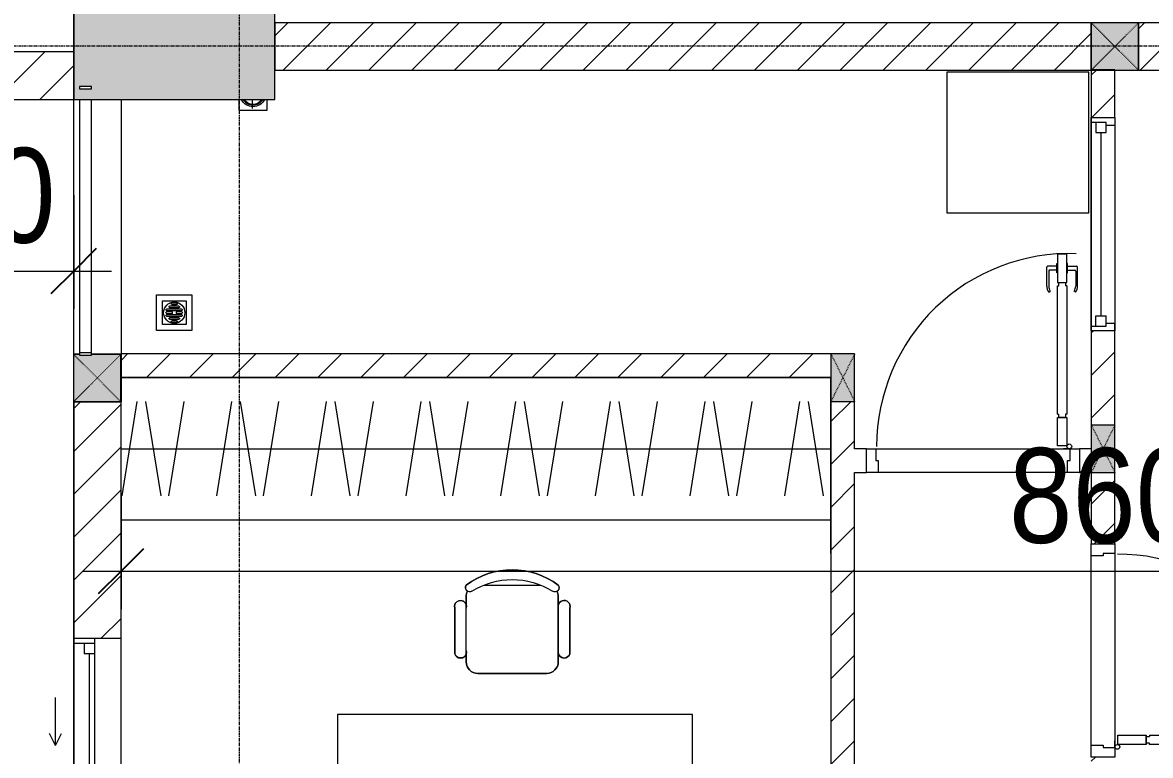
# Model space of a CAD drawing. Header units: millimetres. Extents: x 962 to 241049, y -15958 to 84407.
# Drawn here: x 170416 to 175181, y 58742 to 61836 of the extents above; entities that cross this region are included whole.
import ezdxf

# ---------------------------------------------------------------- set-up
doc = ezdxf.new("R2010")
doc.units = ezdxf.units.MM
for name, pattern in [('Dash', [6, 3, -3]), ('Grid Line', [22.225, 12.7, -3.175, 3.175, -3.175]), ('IMPORT-CENTER _3_', [10.16, 6.35, -1.27, 1.27, -1.27])]:
    doc.linetypes.add(name, pattern=pattern)
for name, color, linetype, lineweight in [('0-1', 7, 'Continuous', 5), ('A-ANNO-DIMS', 211, 'Continuous', 9), ('A-ANNO-DIMS-160', 211, 'Continuous', 9), ('A-DETL-GENF-1', 9, 'Continuous', 9), ('A-DOOR-1', 254, 'Continuous', 9), ('A-DOOR-2', 9, 'Continuous', 9), ('A-FLOR-1', 250, 'Continuous', 9), ('A-FLOR-2', 9, 'Continuous', 9), ('A-FLOR-HRAL-1', 254, 'Continuous', 9), ('A-FLOR-HRAL-2', 9, 'Continuous', 9), ('A-GLAZ', 151, 'Continuous', 9), ('A-GLAZ-1', 254, 'Continuous', 9), ('A-GLAZ-2', 9, 'Continuous', 9), ('A-WALL', 113, 'Continuous', 9), ('A-WALL-1', 253, 'Continuous', 18), ('A-WALL-2', 9, 'Continuous', 9), ('A-WALL-3', 113, 'Continuous', 18), ('A-WALL-PATT-1', 10, 'Continuous', 9), ('A-WALL-PATT-2', 111, 'Continuous', 9), ('G-IMPT', 8, 'Continuous', 9), ('G-IMPT-1', 254, 'Continuous', 9), ('G-IMPT-2', 8, 'IMPORT-CENTER _3_', 9), ('I-FURN', 30, 'Continuous', 9), ('I-FURN-1', 254, 'Continuous', 9), ('M-EQPM', 50, 'Continuous', 9), ('S-COLS', 52, 'Continuous', 9), ('S-COLS-1', 52, 'Continuous', 5), ('S-COLS-2', 7, 'Continuous', 18), ('S-COLS-4', 254, 'Continuous', 9), ('S-COLS-5', 253, 'Continuous', 18), ('S-COLS-6', 52, 'Continuous', 18), ('S-COLS-7', 52, 'Dash', 9), ('S-COLS-HDLN', 52, 'Dash', 9), ('S-COLS-HDLN-1', 9, 'Dash', 9), ('S-GRID-1', 1, 'Grid Line', 9)]:
    doc.layers.add(name, color=color, linetype=linetype, lineweight=lineweight)
doc.styles.add('UTM Avo', font='UTM Avo.ttf', dxfattribs={"width": 0.9, "height": 400})
doc.dimstyles.new('1_Dim_chi_tiet_2_5', dxfattribs={"dimscale": 304.8, "dimtxt": 399.720379, "dimasz": 0.629921, "dimexe": 0.524934, "dimexo": 0.0625, "dimgap": 0.052493, "dimtad": 1, "dimdec": 0, "dimrnd": 5, "dimzin": 0, "dimdsep": 46, "dimtxsty": 'UTM Avo', "dimblk1": 'OBLIQUE', "dimblk2": 'OBLIQUE', "dimsah": 1, "dimcen": 0.09, "dimdle": 0.524934, "dimazin": 0, "dimtfac": 1, "dimtdec": 4, "dimtix": 1, "dimtmove": 0, "dimatfit": 3, "dimfxl": 1.049869, "dimfxlon": 1, "dimtvp": 1, "dimtolj": 1, "dimtzin": 0, "dimarcsym": 2})
doc.dimstyles.new('1_Dim_chi_tiet_2_5_1', dxfattribs={"dimscale": 304.8, "dimtxt": 399.720379, "dimasz": 0.629921, "dimexe": 0.524934, "dimexo": 0.0625, "dimgap": 0.052493, "dimtad": 1, "dimdec": 0, "dimrnd": 5, "dimzin": 0, "dimdsep": 46, "dimtxsty": 'UTM Avo', "dimblk1": 'OBLIQUE', "dimblk2": 'OBLIQUE', "dimsah": 1, "dimcen": 0.09, "dimdle": 0.524934, "dimazin": 0, "dimtfac": 1, "dimtdec": 4, "dimtix": 1, "dimtmove": 0, "dimatfit": 3, "dimfxl": 1.049869, "dimfxlon": 1, "dimtvp": 1, "dimtolj": 1, "dimtzin": 0, "dimarcsym": 2})
pattern_1 = [(45, (0, 0), (-90.50967, 90.50967), [])]
pattern_2 = [(45, (63179.03, 0), (-90.50967, 90.50967), [])]

# ---------------------------------------------------------------- blocks, each defined once
blk = doc.blocks.new('NCV_TKTC_KET CAU_rvt-1-TKCS_MB TẦNG 1')
at = {"layer": 'S-COLS-1'}
h = blk.add_hatch(color=256, dxfattribs=at)
h.paths.add_polyline_path([(108302.6, 61511.9), (108302.6, 61961.9), (107452.6, 61961.9), (107452.6, 61511.9), (107700.3, 61511.9)])
h.paths.add_polyline_path([(107477.5, 61556.9), (107477.5, 61566.9), (107527.5, 61566.9), (107527.5, 61556.9)])
at = {"layer": 'A-FLOR-1'}
for p, q in [((107452.5, 64058.6), (107452.5, 61711.9)), ((111752.1, 61635.3), (111752.1, 60036.9)), ((107452.5, 61511.9), (107452.5, 60435.3)), ((107452.5, 60235.3), (107452.5, 56833.3))]:
    blk.add_line(p, q, dxfattribs=at)
at = {"layer": 'S-COLS-2'}
for p, q in [((107452.6, 61961.9), (107452.6, 61511.9)), ((108302.6, 61511.9), (108302.6, 61961.9)), ((107452.6, 61511.9), (108302.6, 61511.9))]:
    blk.add_line(p, q, dxfattribs=at)
blk = doc.blocks.new('DOOR_CW_01 CANH MO-PANEL KINH - DIW_01-900x2200-CỬA GỖ VÂN LAMINATE-553375-TKCS_MB TẦNG 1')
at = {"layer": 'A-DETL-GENF-1'}
for p, q in [((-397, -182), (-397, -62)), ((-397, -62), (-357, -62)), ((-357, -62), (-357, -182)), ((-357, -182), (-397, -182)), ((-391, -196), (-391, -182)), ((-391, -182), (-363, -182)), ((-363, -182), (-363, -196)), ((-397, -196), (-391, -196)), ((-397, -738), (-397, -196)), ((-357, -196), (-363, -196)), ((-357, -196), (-357, -738)), ((-433.9, -711.2), (-427.3, -715.8)), ((-320.1, -711.2), (-326.7, -715.8)), ((-442, -737), (-442, -816.5)), ((-434, -799.5), (-434, -737)), ((-397, -738), (-391, -738)), ((-357, -752), (-397, -752)), ((-397, -752), (-397, -872)), ((-391, -752), (-391, -738)), ((-363, -752), (-391, -752)), ((-357, -738), (-363, -738)), ((-363, -738), (-363, -752)), ((-357, -872), (-357, -752)), ((-320, -799.5), (-320, -737)), ((-312, -737), (-312, -816.5)), ((-399, -803.5), (-430, -803.5)), ((-399, -792.2), (-399, -831.8)), ((-397, -792.2), (-399, -792.2)), ((-397, -792.2), (-397, -831.8)), ((-357, -792.2), (-357, -831.8)), ((-357, -792.2), (-355, -792.2)), ((-355, -792.2), (-355, -831.8)), ((-355, -803.5), (-324, -803.5)), ((-399, -820.5), (-438, -820.5)), ((-399, -831.8), (-397, -831.8)), ((-355, -831.8), (-357, -831.8)), ((-355, -820.5), (-316, -820.5)), ((-397, -872), (-357, -872))]:
    blk.add_line(p, q, dxfattribs=at)
blk.add_circle((-407, -60), 10, dxfattribs=at)
for centre, radius, start, end in [((-407, -60), 814, 268, 0), ((-397, -737), 45, 145, 180), ((-357, -737), 45, 360, 35), ((-397, -737), 37, 145, 180), ((-357, -737), 37, 0, 35), ((-430, -799.5), 4, 180, 270), ((-324, -799.5), 4, 270, 0), ((-438, -816.5), 4, 180, 270), ((-316, -816.5), 4, 270, 0)]:
    blk.add_arc(centre, radius, start, end, dxfattribs=at)
at = {"layer": 'A-DOOR-2'}
for p, q in [((-450, -50), (-450, 50)), ((-450, 50), (-400, 50)), ((-400, 50), (-400, 0)), ((400, 0), (400, 50)), ((400, 50), (450, 50)), ((450, 50), (450, -50)), ((-410, 0), (-410, -50)), ((-400, 0), (-410, 0)), ((410, 0), (400, 0)), ((410, -50), (410, 0)), ((-410, -50), (-450, -50)), ((-407, -50), (-382, -50)), ((450, -50), (410, -50))]:
    blk.add_line(p, q, dxfattribs=at)
blk = doc.blocks.new('M_Fixed - 900 x 1400-553070-TKCS_MB TẦNG 1')
at = {"layer": 'A-GLAZ-2'}
for p, q in [((-450, 63), (-431, 63)), ((-431, 63), (-431, 0)), ((431, 63), (431, 0)), ((448.9, 63), (431, 63)), ((-431, 44), (-387, 44)), ((-387, 44), (-387, 0)), ((-387, 22), (387, 22)), ((387, 44), (387, 0)), ((431, 44), (387, 44)), ((-450, -37), (-418, -37)), ((-431, 0), (-387, 0)), ((-418, 0), (-418, -37)), ((387, 0), (431, 0)), ((418, 0), (418, -37)), ((450, -37), (418, -37))]:
    blk.add_line(p, q, dxfattribs=at)
blk = doc.blocks.new('TU DO LV A - TU DO LV A-348230-TKCS_MB TẦNG 1')
at = {"layer": 'I-FURN'}
for p, q in [((0, 600), (0, 498.4)), ((4.3, 101), (68.9, 499)), ((169, 101), (104.4, 499)), ((202.5, 101), (267.1, 499)), ((404.3, 101), (468.9, 499)), ((569, 101), (504.4, 499)), ((602.5, 101), (667.1, 499)), ((804.3, 101), (868.9, 499)), ((969, 101), (904.4, 499)), ((1002.5, 101), (1067.1, 499)), ((1204.3, 101), (1268.9, 499)), ((1369, 101), (1304.4, 499)), ((1402.5, 101), (1467.1, 499)), ((1604.3, 101), (1668.9, 499)), ((1769, 101), (1704.4, 499)), ((1802.5, 101), (1867.1, 499)), ((2004.3, 101), (2068.9, 499)), ((2169, 101), (2104.4, 499)), ((2202.5, 101), (2267.1, 499)), ((2404.3, 101), (2468.9, 499)), ((2569, 101), (2504.4, 499)), ((2602.5, 101), (2667.1, 499)), ((2804.3, 101), (2868.9, 499)), ((2969, 101), (2904.4, 499)), ((0, 300), (3000, 300)), ((0, 0), (3000, 0))]:
    blk.add_line(p, q, dxfattribs=at)
at = {"layer": 'I-FURN-1'}
for p, q in [((0, 600), (0, 498.4)), ((0, 0), (3000, 0))]:
    blk.add_line(p, q, dxfattribs=at)
blk = doc.blocks.new('BAN LV A - BAN LV A_dwg_ban hoc2-348006-TKCS_MB TẦNG 1')
at = {"layer": 'I-FURN'}
for p, q in [((145.8, 437.4), (-145.8, 437.4)), ((-194.4, 388.8), (-194.4, 113.4)), ((194.4, 113.4), (194.4, 388.8)), ((-243, 354.4), (-243, 162)), ((194.4, 351.4), (194.4, 150.8)), ((243.7, 162), (243.7, 354.4)), ((-120.5, 64.8), (120.5, 64.8))]:
    blk.add_line(p, q, dxfattribs=at)
at = {"layer": 'I-FURN', "flags": 128}
blk.add_lwpolyline([(-737.8, 610.5), (-737.8, 1330.5), (-154.9, 1330.5), (762.2, 1330.5), (762.2, 610.5)], close=True, dxfattribs=at)
at = {"layer": 'I-FURN'}
for centre, radius, start, end in [((-145.8, 388.8), 48.6, 90, 180), ((145.8, 388.8), 48.6, 360, 90), ((-218.7, 347.3), 25.3, 343.7398, 163.7398), ((219.4, 347.3), 25.3, 16.2602, 170.7054), ((-218.7, 154.9), 25.3, 163.7398, 16.2602), ((219.4, 154.9), 25.3, 189.2946, 16.2602), ((-145.8, 113.4), 48.6, 180, 207.5844), ((145.8, 113.4), 48.6, 332.4156, 0), ((-180.2, 75.4), 17.8, 57.9726, 216.6901), ((0, 324), 324, 233.1301, 306.8699), ((0, 359.3), 318.2, 237.5758, 302.4242), ((180.2, 75.4), 17.8, 323.3099, 122.0274)]:
    blk.add_arc(centre, radius, start, end, dxfattribs=at)
blk = doc.blocks.new('BAN LV A - BAN LV A_dwg-348005-TKCS_MB TẦNG 1')
at = {"extrusion": (0, 0, -1), "zscale": -1, "rotation": 180}
blk.add_blockref('BAN LV A - BAN LV A_dwg_ban hoc2-348006-TKCS_MB TẦNG 1', (-729, 1383.7), dxfattribs=at)
blk = doc.blocks.new('BAN LV A - BAN LV A-348231-TKCS_MB TẦNG 1')
at = {"layer": 'I-FURN-1'}
for p, q in [((534.6, 1270.3), (534.6, 1235.9)), ((923.4, 1232.9), (923.4, 1270.3)), ((486, 1221.7), (486, 1029.3)), ((972.7, 1029.3), (972.7, 1221.7)), ((534.6, 1029.3), (534.6, 994.9)), ((923.4, 994.9), (923.4, 1032.3)), ((583.2, 946.3), (874.8, 946.3)), ((1491.2, 773.2), (-8.8, 773.2)), ((-8.8, 773.2), (-8.8, 53.2)), ((1491.2, 53.2), (1491.2, 773.2)), ((-8.8, 53.2), (1491.2, 53.2))]:
    blk.add_line(p, q, dxfattribs=at)
for centre, radius, start, end in [((729, 1059.7), 324, 53.1301, 126.8699), ((548.9, 1308.3), 17.8, 143.3099, 240.596), ((583.2, 1270.3), 48.6, 152.4156, 180), ((909.2, 1308.3), 17.8, 299.404, 36.6901), ((874.8, 1270.3), 48.6, 360, 27.5844), ((510.3, 1228.8), 25.3, 16.2602, 196.2602), ((948.4, 1228.8), 25.3, 343.7398, 170.7054), ((510.3, 1036.4), 25.3, 196.2602, 343.7398), ((948.4, 1036.4), 25.3, 189.2946, 343.7398), ((583.2, 994.9), 48.6, 180, 270), ((874.8, 994.9), 48.6, 270, 360)]:
    blk.add_arc(centre, radius, start, end, dxfattribs=at)
blk.add_blockref('BAN LV A - BAN LV A_dwg-348005-TKCS_MB TẦNG 1', (0, 0))
blk = doc.blocks.new('MAY GIAT - MAY GIAT_dwg-348053-TKCS_MB TẦNG 1')
at = {"layer": 'G-IMPT-1', "flags": 128}
blk.add_lwpolyline([(5, 596.6), (5, 2.3), (605, 2.3), (605, 596.6)], close=True, dxfattribs=at)
blk = doc.blocks.new('MAY GIAT - MAY GIAT-348233-TKCS_MB TẦNG 1')
at = {"layer": 'I-FURN-1'}
for p, q in [((5, 596.6), (5, 2.3)), ((605, 596.6), (5, 596.6)), ((605, 2.3), (605, 596.6)), ((5, 2.3), (605, 2.3))]:
    blk.add_line(p, q, dxfattribs=at)
blk.add_blockref('MAY GIAT - MAY GIAT_dwg-348053-TKCS_MB TẦNG 1', (0, 0))
blk = doc.blocks.new('Railing - 50 x 10mm-457210-TKCS_MB TẦNG 1')
at = {"layer": 'A-FLOR-HRAL-2'}
for p, q in [((25, 5), (-25, 5)), ((-25, 5), (-25, -5)), ((25, -5), (25, 5)), ((-25, -5), (25, -5))]:
    blk.add_line(p, q, dxfattribs=at)
blk = doc.blocks.new('Railing - Railing-641362-TKCS_MB TẦNG 1')
at = {"layer": 'A-FLOR-HRAL-2'}
for p, q in [((84569, 52251.2), (84569, 51181.2)), ((84619, 51181.2), (84619, 52251.2))]:
    blk.add_line(p, q, dxfattribs=at)
for p in [(84594, 52301.2), (84594, 51176.2)]:
    blk.add_blockref('Railing - 50 x 10mm-457210-TKCS_MB TẦNG 1', p)
blk = doc.blocks.new('G1_SOF - BO TRU - 100x200-745959-TKCS_MB TẦNG 1')
at = {"layer": 'S-COLS'}
blk.add_hatch(color=256, dxfattribs=at).paths.add_polyline_path([(50, -100), (50, 100), (-50, 100), (-50, -100)])
at = {"layer": 'S-COLS-5'}
for p, q in [((50, 100), (-50, 100)), ((-50, 100), (-50, -100)), ((50, -100), (50, 100)), ((-50, -100), (50, -100))]:
    blk.add_line(p, q, dxfattribs=at)
at = {"layer": 'S-COLS-HDLN-1'}
for p, q in [((50, 100), (-50, -100)), ((-50, 100), (50, -100))]:
    blk.add_line(p, q, dxfattribs=at)
blk = doc.blocks.new('DOOR_CW_01 CANH MO-PANEL KINH - DIG_01-900x2200-CỬA NHÔM KÍNH-400860-TKCS_MB TẦNG 1')
at = {"layer": 'A-DETL-GENF-1'}
for p, q in [((-397, -182), (-397, -62)), ((-397, -62), (-357, -62)), ((-357, -62), (-357, -182)), ((-357, -182), (-397, -182)), ((-391, -196), (-391, -182)), ((-391, -182), (-363, -182)), ((-363, -182), (-363, -196)), ((-397, -196), (-391, -196)), ((-397, -738), (-397, -196)), ((-357, -196), (-363, -196)), ((-357, -196), (-357, -738)), ((-433.9, -711.2), (-427.3, -715.8)), ((-320.1, -711.2), (-326.7, -715.8)), ((-442, -737), (-442, -816.5)), ((-434, -799.5), (-434, -737)), ((-397, -738), (-391, -738)), ((-357, -752), (-397, -752)), ((-397, -752), (-397, -872)), ((-391, -752), (-391, -738)), ((-363, -752), (-391, -752)), ((-357, -738), (-363, -738)), ((-363, -738), (-363, -752)), ((-357, -872), (-357, -752)), ((-320, -799.5), (-320, -737)), ((-312, -737), (-312, -816.5)), ((-399, -803.5), (-430, -803.5)), ((-399, -792.2), (-399, -831.8)), ((-397, -792.2), (-399, -792.2)), ((-397, -792.2), (-397, -831.8)), ((-357, -792.2), (-357, -831.8)), ((-357, -792.2), (-355, -792.2)), ((-355, -792.2), (-355, -831.8)), ((-355, -803.5), (-324, -803.5)), ((-399, -820.5), (-438, -820.5)), ((-399, -831.8), (-397, -831.8)), ((-355, -831.8), (-357, -831.8)), ((-355, -820.5), (-316, -820.5)), ((-397, -872), (-357, -872))]:
    blk.add_line(p, q, dxfattribs=at)
blk.add_circle((-407, -60), 10, dxfattribs=at)
for centre, radius, start, end in [((-407, -60), 814, 268, 0), ((-397, -737), 45, 145, 180), ((-357, -737), 45, 360, 35), ((-397, -737), 37, 145, 180), ((-357, -737), 37, 0, 35), ((-430, -799.5), 4, 180, 270), ((-324, -799.5), 4, 270, 0), ((-438, -816.5), 4, 180, 270), ((-316, -816.5), 4, 270, 0)]:
    blk.add_arc(centre, radius, start, end, dxfattribs=at)
at = {"layer": 'A-DOOR-2'}
for p, q in [((-450, -50), (-450, 50)), ((-450, 50), (-400, 50)), ((-400, 50), (-400, 0)), ((400, 0), (400, 50)), ((400, 50), (450, 50)), ((450, 50), (450, -50)), ((-410, 0), (-410, -50)), ((-400, 0), (-410, 0)), ((410, 0), (400, 0)), ((410, -50), (410, 0)), ((-410, -50), (-450, -50)), ((-407, -50), (-382, -50)), ((450, -50), (410, -50))]:
    blk.add_line(p, q, dxfattribs=at)
blk = doc.blocks.new('NCV_TKTC_TANG 1_rvt-1-TKCS_MB TẦNG 1')
at = {"layer": 'A-WALL-PATT-1'}
h = blk.add_hatch(dxfattribs=at)
h.set_pattern_fill('FP_1', color=256, style=0, pattern_type=2)
h.set_pattern_definition(pattern_1)
h.paths.add_polyline_path([(111841.4, 56836.9), (111852.6, 56836.9), (111852.6, 57635.3), (111752.6, 57635.3), (111752.6, 56836.9)])
h.paths.add_polyline_path([(111752.6, 58435.3), (111852.6, 58435.3), (111852.6, 58734.9), (111752.6, 58734.9)])
h.paths.add_polyline_path([(111852.6, 59634.9), (111852.6, 59936.9), (111752.6, 59936.9), (111752.6, 59634.9)])
h.paths.add_polyline_path([(111772.6, 60136.9), (111852.6, 60136.9), (111852.6, 60534.9), (111752.6, 60534.9), (111752.6, 60136.9)])
h.paths.add_polyline_path([(111852.6, 61434.9), (111852.6, 61636.9), (111752.6, 61636.9), (111752.6, 61434.9)])
h = blk.add_hatch(dxfattribs=at)
h.set_pattern_fill('FP_1', color=256, style=0, pattern_type=2)
h.set_pattern_definition(pattern_1)
h.paths.add_polyline_path([(110652.6, 60336.9), (110652.6, 60436.9), (107652.6, 60436.9), (107652.6, 60336.9), (109312.3, 60336.9)])
h = blk.add_hatch(dxfattribs=at)
h.set_pattern_fill('FP_1', color=256, style=0, pattern_type=2)
h.set_pattern_definition(pattern_1)
h.paths.add_polyline_path([(110652.6, 57735.3), (110752.6, 57735.3), (110752.6, 60236.9), (110652.6, 60236.9), (110652.6, 58536.6)])
h = blk.add_hatch(dxfattribs=at)
h.set_pattern_fill('FP_1', color=256, style=0, pattern_type=2)
h.set_pattern_definition(pattern_1)
h.paths.add_polyline_path([(111752.6, 59936.9), (111752.6, 60036.9), (111702.6, 60036.9), (111702.6, 59936.9)])
h.paths.add_polyline_path([(110802.6, 59936.9), (110802.6, 60036.9), (110752.6, 60036.9), (110752.6, 59936.9)])
at = {"layer": 'A-FLOR-2'}
for p, q in [((110652.6, 60336.9), (107652.6, 60336.9)), ((107652.6, 60336.9), (107652.6, 60235.3)), ((110652.6, 60236.9), (110652.6, 60336.9)), ((110652.6, 59736.9), (110652.6, 60236.9)), ((111652.6, 59936.9), (110852.6, 59936.9)), ((107652.6, 59736.9), (107652.6, 59594.7)), ((110652.6, 59594.7), (110652.6, 59736.9)), ((111752.6, 58784.9), (111752.6, 59584.9)), ((111852.6, 59594.7), (111852.6, 58774.9))]:
    blk.add_line(p, q, dxfattribs=at)
at = {"layer": 'A-WALL-1'}
for p, q in [((111852.6, 61636.9), (111752.6, 61636.9)), ((111752.6, 61636.9), (111752.6, 61434.9)), ((111852.6, 61434.9), (111852.6, 61636.9)), ((111752.6, 61434.9), (111852.6, 61434.9)), ((111852.6, 60534.9), (111752.6, 60534.9)), ((111752.6, 60534.9), (111752.6, 60136.9)), ((111852.6, 60136.9), (111852.6, 60534.9)), ((110652.6, 60436.9), (107652.6, 60436.9)), ((107652.6, 60436.9), (107652.6, 60336.9)), ((107652.6, 60336.9), (110652.6, 60336.9)), ((110652.6, 60236.9), (110652.6, 57735.3)), ((110752.6, 60036.9), (110752.6, 60236.9)), ((110802.6, 60036.9), (110752.6, 60036.9)), ((110802.6, 59936.9), (110802.6, 60036.9)), ((111752.6, 60036.9), (111702.6, 60036.9)), ((111702.6, 60036.9), (111702.6, 59936.9)), ((110752.6, 57735.3), (110752.6, 59936.9)), ((110752.6, 59936.9), (110802.6, 59936.9)), ((111702.6, 59936.9), (111752.6, 59936.9)), ((111752.6, 59936.9), (111752.6, 59634.9)), ((111852.6, 59634.9), (111852.6, 59936.9)), ((111752.6, 59634.9), (111852.6, 59634.9))]:
    blk.add_line(p, q, dxfattribs=at)
at = {"layer": 'A-WALL-2'}
for p, q in [((107452.6, 60437.3), (107452.6, 61511.9)), ((107652.6, 61511.9), (107652.6, 60437.3)), ((111752.6, 60534.9), (111752.6, 61434.9)), ((111852.6, 61434.9), (111852.6, 60534.9)), ((107452.6, 60437.3), (107477.5, 60437.3)), ((107527.5, 60437.3), (107652.6, 60437.3)), ((110842.6, 60036.9), (111662.6, 60036.9)), ((111652.6, 59936.9), (110852.6, 59936.9)), ((111752.6, 58784.9), (111752.6, 59584.9)), ((111852.6, 59594.7), (111852.6, 58774.9))]:
    blk.add_line(p, q, dxfattribs=at)
at = {"layer": 'A-DOOR-1'}
for name, p, rotation in [('DOOR_CW_01 CANH MO-PANEL KINH - DIG_01-900x2200-CỬA NHÔM KÍNH-400860-TKCS_MB TẦNG 1', (111252.6, 59986.9), 180), ('DOOR_CW_01 CANH MO-PANEL KINH - DIW_01-900x2200-CỬA GỖ VÂN LAMINATE-553375-TKCS_MB TẦNG 1', (111802.6, 59184.9), 89.99999999999905)]:
    blk.add_blockref(name, p, dxfattribs=dict(at, rotation=rotation))
at = {"layer": 'A-FLOR-HRAL-1'}
blk.add_blockref('Railing - Railing-641362-TKCS_MB TẦNG 1', (22908.5, 9260.7), dxfattribs=at)
at = {"layer": 'A-GLAZ-1', "rotation": 89.99999999999905}
blk.add_blockref('M_Fixed - 900 x 1400-553070-TKCS_MB TẦNG 1', (111815.6, 60984.9), dxfattribs=at)
at = {"layer": 'I-FURN-1'}
for name, p in [('MAY GIAT - MAY GIAT-348233-TKCS_MB TẦNG 1', (111137.6, 61030.3)), ('TU DO LV A - TU DO LV A-348230-TKCS_MB TẦNG 1', (107652.6, 59736.9)), ('BAN LV A - BAN LV A-348231-TKCS_MB TẦNG 1', (108576.8, 58142.1))]:
    blk.add_blockref(name, p, dxfattribs=at)
at = {"layer": 'S-COLS-4'}
for p in [(110702.6, 60336.9), (111802.6, 60036.9)]:
    blk.add_blockref('G1_SOF - BO TRU - 100x200-745959-TKCS_MB TẦNG 1', p, dxfattribs=at)
blk = doc.blocks.new('1_FAMILY RVT - W01-WxH 1400x1400xmm-389822-TKCS_MB TẦNG 1')
at = {"layer": 'A-GLAZ'}
for p, q in [((248.4, 172.39), (299.2, 197.79)), ((248.4, 172.39), (299.2, 146.99)), ((248.4, 172.39), (451.6, 172.39)), ((-700, 96.19), (-700, -103.81)), ((700, 96.19), (-700, 96.19)), ((-700, 96.19), (-636.5, 96.19)), ((-680.95, 96.19), (-680.95, 7.29)), ((-636.5, 96.19), (-22.225, 96.19)), ((-636.5, 96.19), (-636.5, 51.74)), ((-22.225, 7.29), (-22.225, 96.19)), ((-22.225, 96.19), (22.225, 96.19)), ((22.225, 96.19), (680.95, 96.19)), ((22.225, 96.19), (22.225, 7.29)), ((680.95, 96.19), (700, 96.19)), ((680.95, 96.19), (680.95, 7.29)), ((700, -103.81), (700, 96.19)), ((-636.5, 51.74), (-680.95, 51.74)), ((-636.5, 73.965), (-22.225, 73.965)), ((22.225, 51.74), (-22.225, 51.74)), ((636.5, 51.74), (636.5, 7.29)), ((680.95, 51.74), (636.5, 51.74)), ((-700, 7.29), (-680.95, 7.29)), ((-680.95, 7.29), (-22.225, 7.29)), ((-22.225, 7.29), (22.225, 7.29)), ((22.225, 29.515), (636.5, 29.515)), ((22.225, 7.29), (636.5, 7.29)), ((636.5, 7.29), (700, 7.29)), ((-700, -103.81), (700, -103.81))]:
    blk.add_line(p, q, dxfattribs=at)
blk = doc.blocks.new('TKTC_XREF_251221_MB TANG 1 - TKTC_XREF_260130_MB TANG 1_dwg_CUM U_DN100-V157-TKCS_MB TẦNG 1')
at = {"layer": 'G-IMPT'}
blk.add_hatch(color=256, dxfattribs=at).paths.add_polyline_path([(61, 0), (58.9, -15.8), (52.8, -30.5), (43.1, -43.1), (29.9, -51.8), (29.9, -48.3), (40.3, -40.3), (49.4, -28.5), (55.1, -14.8), (57, 0), (55.1, 14.8), (49.4, 28.5), (40.3, 40.3), (29.9, 48.8), (30.5, 52.8), (43.1, 43.1), (52.8, 30.5), (58.9, 15.8)])
for radius, start, end in [(69, 296.56469, 63.43531), (57, 303.41355, 56.58645), (61, 301.2225, 58.7775)]:
    blk.add_arc((0, 0), radius, start, end, dxfattribs=at)
blk = doc.blocks.new('TKTC_XREF_251221_MB TANG 1 - TKTC_XREF_260130_MB TANG 1_dwg_$cc-V158-TKCS_MB TẦNG 1')
at = {"layer": 'G-IMPT'}
for start, end in [(123.2221, 236.1968), (123.6848, 235.667)]:
    blk.add_arc((0, 0), 0.5, start, end, dxfattribs=at)
at = {"layer": 'G-IMPT-2'}
blk.add_line((-0.673, 0), (-0.245, 0), dxfattribs=at)
blk = doc.blocks.new('TKTC_XREF_251221_MB TANG 1 - TKTC_XREF_260130_MB TANG 1_dwg_THU NUOC - THU NUOC-444531-TKCS_MB TẦNG 1-4202124-TKCS_MB TẦNG 1')
at = {"layer": 'M-EQPM'}
for p, q in [((-23.3, 10.8), (40.9, 10.8)), ((40.9, 4.8), (-23.3, 4.8)), ((-11, 23.3), (28.5, 23.3)), ((28.5, 17.3), (-11, 17.3)), ((-1.1, 35.6), (18.5, 35.6)), ((18.5, 29.6), (-1.1, 29.6)), ((-23.3, -13.6), (40.9, -13.6)), ((40.9, -19.6), (-23.3, -19.6)), ((-11, -26.1), (28.5, -26.1)), ((28.5, -32.1), (-11, -32.1)), ((-1.1, -38.5), (18.5, -38.5)), ((18.5, -44.5), (-1.1, -44.5))]:
    blk.add_line(p, q, dxfattribs=at)
at = {"layer": 'M-EQPM', "flags": 128}
for points in [[(83.7, -79.4), (83.7, 70.6), (-66.3, 70.6), (-66.3, -79.4)], [(58.7, -54.4), (58.7, 45.6), (-41.3, 45.6), (-41.3, -54.4)]]:
    blk.add_lwpolyline(points, close=True, dxfattribs=at)
for points in [[(-23.3, -1.2), (0.7, -1.2), (0.7, -7.2), (-23.3, -7.2)], [(40.9, -7.2), (16.7, -7.2), (16.7, -1.2), (40.9, -1.2)]]:
    blk.add_lwpolyline(points, dxfattribs=at)
at = {"layer": 'M-EQPM'}
for centre, radius, start, end in [((8.7, -4.4), 45, 360, 180), ((8.7, -4.4), 45, 360, 180), ((-23.3, 7.8), 3, 90, 270), ((-11, 20.3), 3, 90, 270), ((-1.1, 32.6), 3, 90, 270), ((18.5, 32.6), 3, 270, 90), ((28.5, 20.3), 3, 270, 90), ((40.9, 7.8), 3, 270, 90), ((8.7, -4.4), 45, 180, 360), ((8.7, -4.4), 45, 180, 360), ((-23.3, -4.2), 3, 90, 270), ((-23.3, -16.6), 3, 90, 270), ((-11, -29.1), 3, 90, 270), ((-1.1, -41.5), 3, 90, 270), ((18.5, -41.5), 3, 270, 90), ((28.5, -29.1), 3, 270, 90), ((40.9, -4.2), 3, 270, 90), ((40.9, -16.6), 3, 270, 90)]:
    blk.add_arc(centre, radius, start, end, dxfattribs=at)
blk = doc.blocks.new('TKTC_XREF_251221_MB TANG 1 - TKTC_XREF_260130_MB TANG 1_dwg-4202109-TKCS_MB TẦNG 1')
at = {"layer": 'G-IMPT'}
for p, q in [((-95000.9, -339834.7), (-95000.9, -339879.8)), ((-95699.1, -340909.3), (-95699.1, -340911.3))]:
    blk.add_line(p, q, dxfattribs=at)
at = {"layer": 'G-IMPT', "flags": 128}
blk.add_lwpolyline([(-95000.9, -339879.8), (-94881.3, -339879.8), (-94881.3, -339834.7)], dxfattribs=at)
at = {"extrusion": (0, 0, -1), "xscale": 0.7894736842105242, "yscale": 0.7894736842105242, "zscale": -0.7894736842105242, "rotation": 269.9999999984439}
blk.add_blockref('TKTC_XREF_251221_MB TANG 1 - TKTC_XREF_260130_MB TANG 1_dwg_CUM U_DN100-V157-TKCS_MB TẦNG 1', (94941.5, -339811.1), dxfattribs=at)
at = {"xscale": 90.00000000005122, "yscale": 90.00000000005122, "zscale": 90.00000000005122, "rotation": 90.37402677993775}
blk.add_blockref('TKTC_XREF_251221_MB TANG 1 - TKTC_XREF_260130_MB TANG 1_dwg_$cc-V158-TKCS_MB TẦNG 1', (-94943.3, -339812.6), dxfattribs=at)
at = {"extrusion": (0, 0, -1), "zscale": -1}
blk.add_blockref('TKTC_XREF_251221_MB TANG 1 - TKTC_XREF_260130_MB TANG 1_dwg_THU NUOC - THU NUOC-444531-TKCS_MB TẦNG 1-4202124-TKCS_MB TẦNG 1', (95265.5, -340731), dxfattribs=at)
blk = doc.blocks.new('TKTC_XREF_251221_MB TANG 1 - TKTC_XREF_251221_MB TANG 1-2038492-TKCS_MB TẦNG 1')
blk.add_blockref('TKTC_XREF_251221_MB TANG 1 - TKTC_XREF_260130_MB TANG 1_dwg-4202109-TKCS_MB TẦNG 1', (169499.1, 384109.7))
blk = doc.blocks.new('G1_SOF - BO TRU - 200x200-3051103-TKCS_MB TẦNG 1')
at = {"layer": 'S-COLS-HDLN'}
for p, q in [((-100, -100), (100, 100)), ((100, -100), (-100, 100))]:
    blk.add_line(p, q, dxfattribs=at)
blk = doc.blocks.new('DIMBLOCK216-TKCS_MB TẦNG 1')
at = {"layer": 'A-ANNO-DIMS-160'}
for p, q in [((170831.6, 59839.8), (170831.6, 59359.8)), ((170831.6, 59519.8), (170831.6, 59839.8)), ((179431.6, 59839.8), (179431.6, 59359.8)), ((179431.6, 59519.8), (179431.6, 59839.8)), ((170671.6, 59519.8), (179591.6, 59519.8))]:
    blk.add_line(p, q, dxfattribs=at)
at = {"layer": 'A-ANNO-DIMS-160', "lineweight": 25}
for p, q in [((170831.6, 59519.8), (170927.6, 59615.8)), ((179431.6, 59519.8), (179527.6, 59615.8)), ((170831.6, 59519.8), (170735.6, 59423.8)), ((179431.6, 59519.8), (179335.6, 59423.8))]:
    blk.add_line(p, q, dxfattribs=at)
at = {"layer": 'A-ANNO-DIMS-160', "color": 0, "insert": (174583.8, 60039.5), "char_height": 400, "width": 1314.636, "attachment_point": 1, "line_spacing_factor": 1.110334, "style": 'UTM Avo'}
blk.add_mtext('8600', dxfattribs=at)
blk = doc.blocks.new('_Oblique')
at = {"color": 0, "linetype": 'ByBlock', "lineweight": -2}
blk.add_line((-0.5, -0.5), (0.5, 0.5), dxfattribs=at)
blk = doc.blocks.new('DIMBLOCK342-TKCS_MB TẦNG 1')
at = {"layer": 'A-ANNO-DIMS-160'}
for p, q in [((169431.6, 61107.2), (169431.6, 60627.2)), ((169431.6, 60787.2), (169431.6, 61107.2)), ((170631.6, 61107.2), (170631.6, 60627.2)), ((170631.6, 60787.2), (170631.6, 61107.2)), ((169271.6, 60787.2), (170791.6, 60787.2))]:
    blk.add_line(p, q, dxfattribs=at)
at = {"layer": 'A-ANNO-DIMS-160', "lineweight": 25}
for p, q in [((169431.6, 60787.2), (169527.6, 60883.2)), ((170631.6, 60787.2), (170727.6, 60883.2)), ((169431.6, 60787.2), (169335.6, 60691.2)), ((170631.6, 60787.2), (170535.6, 60691.2))]:
    blk.add_line(p, q, dxfattribs=at)
at = {"layer": 'A-ANNO-DIMS-160', "color": 0, "insert": (169483.8, 61306.8), "char_height": 400, "width": 1314.636, "attachment_point": 1, "line_spacing_factor": 1.110334, "style": 'UTM Avo'}
blk.add_mtext('1200', dxfattribs=at)

msp = doc.modelspace()

# ---------------------------------------------------------------- hatches: boundary and pattern name
at = {"layer": 'A-WALL-PATT-2'}
h = msp.add_hatch(dxfattribs=at)
h.set_pattern_fill('FP_1', color=256, style=0, pattern_type=2)
h.set_pattern_definition(pattern_2)
h.paths.add_polyline_path([(178331.7, 61635.3), (178331.7, 61835.3), (175131.2, 61835.3), (175131.2, 61635.3), (175715.4, 61635.3)])
h.paths.add_polyline_path([(174931.2, 61635.3), (174931.2, 61835.3), (171481.6, 61835.3), (171481.6, 61635.3), (174103.3, 61635.3)])
h = msp.add_hatch(dxfattribs=at)
h.set_pattern_fill('FP_1', color=256, style=0, pattern_type=2)
h.set_pattern_definition(pattern_2)
h.paths.add_polyline_path([(170631.7, 61511.9), (170631.7, 61711.9), (169631.6, 61711.1), (169631.6, 61511.9)])
h = msp.add_hatch(dxfattribs=at)
h.set_pattern_fill('FP_1', color=256, style=0, pattern_type=2)
h.set_pattern_definition(pattern_2)
h.paths.add_polyline_path([(170831.6, 56632.9), (170831.6, 56633.3), (170631.6, 56632.9)])
h.paths.add_polyline_path([(170831.6, 56833.3), (170831.6, 57835.3), (170631.6, 57835.3), (170631.6, 56833.3)])
h.paths.add_polyline_path([(170831.6, 59235.3), (170831.6, 60235.3), (170631.6, 60235.3), (170631.6, 59235.3)])
at = {"layer": 'S-COLS-1'}
for points in [[(175131.2, 61635.3), (175131.2, 61835.3), (174931.2, 61835.3), (174931.2, 61635.3)], [(170706.5, 60235.3), (170831.4, 60235.3), (170831.4, 60435.3), (170706.5, 60435.3), (170706.5, 60431.9), (170656.5, 60431.9), (170656.5, 60435.3), (170631.4, 60435.3), (170631.4, 60235.3), (170656.5, 60235.3)]]:
    msp.add_hatch(color=256, dxfattribs=at).paths.add_polyline_path(points)

# ---------------------------------------------------------------- linework, layer by layer
at = {"layer": 'A-WALL'}
for p, q in [((174931.2, 61635.3), (174931.2, 61835.3)), ((175131.2, 61835.3), (175131.2, 61635.3)), ((170831.6, 60235.3), (170631.6, 60235.3))]:
    msp.add_line(p, q, dxfattribs=at)
at = {"layer": 'A-WALL-3'}
for p, q in [((174931.2, 61835.3), (171481.6, 61835.3)), ((171481.6, 61835.3), (171481.6, 61635.3)), ((178331.7, 61835.3), (175131.2, 61835.3)), ((170631.7, 61711.9), (169631.6, 61711.9)), ((170631.7, 61511.9), (170631.7, 61711.9)), ((171481.6, 61635.3), (174931.2, 61635.3)), ((175131.2, 61635.3), (178331.7, 61635.3)), ((169631.6, 61511.9), (170631.7, 61511.9)), ((170631.6, 60235.3), (170631.6, 59235.3)), ((170831.6, 59235.3), (170831.6, 60235.3))]:
    msp.add_line(p, q, dxfattribs=at)
at = {"layer": 'S-COLS'}
for p, q in [((174931.2, 61835.3), (174931.2, 61635.3)), ((175131.2, 61635.3), (175131.2, 61835.3)), ((170631.4, 60235.3), (170831.4, 60235.3))]:
    msp.add_line(p, q, dxfattribs=at)
at = {"layer": 'S-COLS-6'}
for p, q in [((175131.2, 61835.3), (174931.2, 61835.3)), ((174931.2, 61635.3), (175131.2, 61635.3)), ((170656.5, 60435.3), (170631.4, 60435.3)), ((170631.4, 60435.3), (170631.4, 60235.3)), ((170831.4, 60435.3), (170706.5, 60435.3)), ((170831.4, 60235.3), (170831.4, 60435.3))]:
    msp.add_line(p, q, dxfattribs=at)
at = {"layer": 'S-GRID-1'}
for p, q in [((171331.6, 15532), (171331.6, 78459.2)), ((192368.8, 61736.9), (96265.8, 61736.9))]:
    msp.add_line(p, q, dxfattribs=at)

# ---------------------------------------------------------------- block references
at = {"layer": '0-1'}
for name in ['NCV_TKTC_KET CAU_rvt-1-TKCS_MB TẦNG 1', 'NCV_TKTC_TANG 1_rvt-1-TKCS_MB TẦNG 1']:
    msp.add_blockref(name, (63179, 0), dxfattribs=at)
at = {"layer": 'A-GLAZ', "rotation": 90}
msp.add_blockref('1_FAMILY RVT - W01-WxH 1400x1400xmm-389822-TKCS_MB TẦNG 1', (170727.8, 58535.3), dxfattribs=at)
at = {"layer": 'M-EQPM'}
msp.add_blockref('TKTC_XREF_251221_MB TANG 1 - TKTC_XREF_251221_MB TANG 1-2038492-TKCS_MB TẦNG 1', (96831.6, 17236.9), dxfattribs=at)
at = {"layer": 'S-COLS-7', "rotation": 180}
for p in [(175031.2, 61735.3), (170731.4, 60335.3)]:
    msp.add_blockref('G1_SOF - BO TRU - 200x200-3051103-TKCS_MB TẦNG 1', p, dxfattribs=at)

# ---------------------------------------------------------------- dimensions: what is measured, and where the dimension line sits
at = {"layer": 'A-ANNO-DIMS'}
for base, p1, p2, dimstyle, override, picture, middle in [((170631.6, 60787.2), (169431.6, 61107.2), (170631.6, 61107.2), '1_Dim_chi_tiet_2_5_1', {"dimpost": '<>', "dimfxl": 1200}, 'DIMBLOCK342-TKCS_MB TẦNG 1', (170031.6, 61010.1)), ((179431.6, 59519.8), (170831.6, 59839.8), (179431.6, 59839.8), '1_Dim_chi_tiet_2_5', {"dimpost": '<>', "dimfxl": 8600}, 'DIMBLOCK216-TKCS_MB TẦNG 1', (175131.6, 59742.8))]:
    dim = msp.add_linear_dim(base=base, p1=p1, p2=p2, dimstyle=dimstyle, override=override, dxfattribs=at)
    dim.commit()
    dim.dimension.update_dxf_attribs({"geometry": picture, "text_midpoint": middle})

doc.saveas('drawing.dxf')
